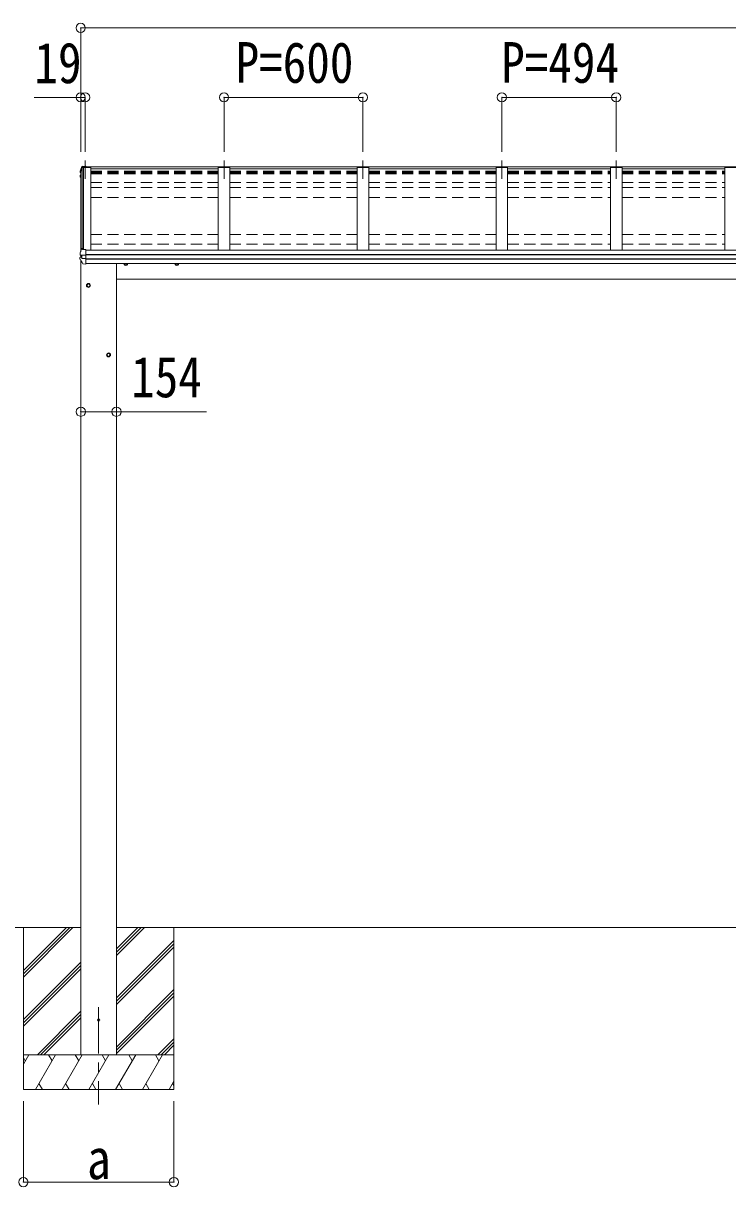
# Model space of a CAD drawing. Units: millimetres at full size, sheet at 1:40; some dimension numbers follow another scale. Extents: x -11243 to 11243, y -7760 to 7760.
# Drawn here: x -7394 to -4352, y -5093 to -68 of the extents above; entities that cross this region are included whole.
import ezdxf
from ezdxf.enums import TextEntityAlignment as Align

# ---------------------------------------------------------------- set-up
doc = ezdxf.new("R2010")
doc.units = ezdxf.units.MM
doc.header["$LTSCALE"] = 40
doc.header["$PDMODE"] = 32
doc.header["$PDSIZE"] = 40
doc.linetypes.add('CHAIN1', pattern=[8, 5, -1, 1, -1])
doc.linetypes.add('DASHED1', pattern=[1.8, 1.2, -0.6])
for name, color, linetype, lineweight in [('0-0_0', 7, 'Continuous', 9), ('0-1_本体', 5, 'CHAIN1', 9), ('0-3_ELV2', 4, 'Continuous', 9), ('0-6_OTH_LINE', 6, 'Continuous', 9)]:
    doc.layers.add(name, color=color, linetype=linetype, lineweight=lineweight)
doc.styles.add('ＭＳ ゴシック', font='')
doc.styles.get('ＭＳ ゴシック').set_extended_font_data('MS Gothic')

msp = doc.modelspace()

# ---------------------------------------------------------------- linework, layer by layer
at = {"layer": '0-0_0'}
for p, q in [((-7145.74, -3972.64), (-7775.35, -3972.64)), ((-7393.74, -3972.64), (-7393.74, -4672.64)), ((-7393.74, -4158.61), (-7207.76, -3972.64)), ((-7393.74, -4172.76), (-7193.61, -3972.64)), ((-7393.74, -4186.9), (-7179.47, -3972.64)), ((-7393.74, -3974.77), (-7391.6, -3972.64)), ((-2180.74, -3972.64), (-6991.74, -3972.64)), ((-6991.74, -4093.27), (-6871.1, -3972.64)), ((-6991.74, -4079.12), (-6885.25, -3972.64)), ((-6991.74, -4064.98), (-6899.39, -3972.64)), ((-6743.74, -3972.64), (-6743.74, -4672.64)), ((-6991.74, -4277.11), (-6743.74, -4029.12)), ((-6991.74, -4291.25), (-6743.74, -4043.26)), ((-6991.74, -4305.4), (-6743.74, -4057.4)), ((-7393.74, -4370.75), (-7145.74, -4122.75)), ((-7393.74, -4384.89), (-7145.74, -4136.89)), ((-7393.74, -4399.03), (-7145.74, -4151.03)), ((-6991.74, -4489.24), (-6743.74, -4241.25)), ((-6991.74, -4503.39), (-6743.74, -4255.39)), ((-6991.74, -4517.53), (-6743.74, -4269.53)), ((-7333.49, -4522.64), (-7145.74, -4334.88)), ((-7319.35, -4522.64), (-7145.74, -4349.02)), ((-7305.21, -4522.64), (-7145.74, -4363.16)), ((-6812.99, -4522.64), (-6743.74, -4453.38)), ((-6798.85, -4522.64), (-6743.74, -4467.52)), ((-6784.71, -4522.64), (-6743.74, -4481.66)), ((-6743.74, -4522.64), (-7393.74, -4522.64)), ((-7393.74, -4562.73), (-7370.59, -4522.64)), ((-7385.59, -4548.62), (-7393.74, -4534.5)), ((-7341.72, -4672.64), (-7255.12, -4522.64)), ((-7270.12, -4548.62), (-7285.12, -4522.64)), ((-7226.25, -4672.64), (-7139.65, -4522.64)), ((-7154.65, -4548.62), (-7169.65, -4522.64)), ((-7110.78, -4672.64), (-7024.18, -4522.64)), ((-7039.18, -4548.62), (-7054.18, -4522.63)), ((-6995.31, -4672.64), (-6908.71, -4522.64)), ((-6923.71, -4548.62), (-6938.71, -4522.64)), ((-6879.84, -4672.64), (-6793.24, -4522.64)), ((-6823.24, -4522.64), (-6808.24, -4548.62)), ((-7393.74, -4672.64), (-6743.74, -4672.64)), ((-7326.72, -4646.66), (-7311.72, -4672.64)), ((-7211.25, -4646.65), (-7196.25, -4672.64)), ((-7095.78, -4646.66), (-7080.78, -4672.64)), ((-6980.31, -4646.66), (-6965.31, -4672.64)), ((-6864.84, -4646.66), (-6849.84, -4672.64)), ((-6764.37, -4672.64), (-6743.74, -4636.9)), ((-6749.37, -4646.66), (-6743.74, -4656.41))]:
    msp.add_line(p, q, dxfattribs=at)
at = {"layer": '0-0_0', "linetype": 'DASHED1'}
msp.add_line((-7145.74, -4522.64), (-6991.74, -4522.64), dxfattribs=at)
at = {"layer": '0-1_本体'}
for p, q in [((-7127.24, -659.65), (-7127.24, -738.91)), ((-6527.24, -659.65), (-6527.24, -738.91)), ((-5927.24, -659.65), (-5927.24, -738.91)), ((-5327.24, -659.65), (-5327.24, -738.91)), ((-4833.24, -659.65), (-4833.24, -738.91)), ((-7068.74, -4316.69), (-7068.74, -4737.77))]:
    msp.add_line(p, q, dxfattribs=at)
at = {"layer": '0-3_ELV2'}
for p, q in [((-7145.29, -697.27), (-7148.63, -706.21)), ((-7145.89, -702.73), (-7146.82, -705.25)), ((-7144.95, -700.22), (-7145.89, -702.73)), ((-7141.04, -686.66), (-7145.29, -697.27)), ((-7143.99, -697.71), (-7144.95, -700.22)), ((-7143.02, -695.21), (-7143.99, -697.71)), ((-7142.04, -692.72), (-7143.02, -695.21)), ((-7141.04, -690.23), (-7142.04, -692.72)), ((-7138.44, -689.11), (-7139.55, -689.17)), ((-7139.24, -691.13), (-7139.24, -1039.13)), ((-7124.24, -687.11), (-7138.44, -687.91)), ((-7138.44, -687.91), (-7138.44, -689.11)), ((-7138.07, -690.38), (-7138.44, -687.91)), ((-7124.24, -684.68), (-7138.4, -685.45)), ((-7138.22, -690.25), (-7138.22, -690.6)), ((-7138.13, -690.81), (-7138.22, -690.25)), ((-7127.24, -689.78), (-7138.07, -690.38)), ((-7138.07, -690.38), (-7138.07, -690.81)), ((-7138.07, -690.76), (-7127.24, -690.76)), ((-7133.54, -1044.5), (-7133.54, -690.82)), ((-7127.24, -687.53), (-7124.24, -687.53)), ((-7127.24, -687.53), (-7127.24, -690.76)), ((-7127.24, -687.54), (-2045.24, -687.54)), ((-7127.24, -690.82), (-7127.24, -687.54)), ((-7124.24, -687.53), (-7124.24, -684.68)), ((-7102.24, -690.82), (-7102.24, -1047.08)), ((-7102.24, -696.22), (-6552.24, -696.22)), ((-6552.24, -690.82), (-6552.24, -1047.08)), ((-6502.24, -690.82), (-6552.24, -690.82)), ((-6502.24, -690.82), (-6502.24, -1047.08)), ((-6502.24, -696.22), (-5952.24, -696.22)), ((-5952.24, -690.82), (-5952.24, -1047.08)), ((-5902.24, -690.82), (-5952.24, -690.82)), ((-5902.24, -690.82), (-5902.24, -1047.08)), ((-5902.24, -696.22), (-5352.24, -696.22)), ((-5352.24, -690.82), (-5352.24, -1047.08)), ((-5302.24, -690.82), (-5352.24, -690.82)), ((-5302.24, -690.82), (-5302.24, -1047.08)), ((-5302.24, -696.22), (-4858.24, -696.22)), ((-4858.24, -690.82), (-4858.24, -1047.08)), ((-4808.24, -690.82), (-4858.24, -690.82)), ((-4808.24, -690.82), (-4808.24, -1047.08)), ((-4808.24, -696.22), (-4364.24, -696.22)), ((-4364.24, -690.82), (-4364.24, -1047.08)), ((-4314.24, -690.82), (-4364.24, -690.82)), ((-7149.08, -725.33), (-7149.11, -725.51)), ((-7149.11, -725.51), (-7149.11, -725.65)), ((-7149.11, -725.65), (-7149.11, -729.7)), ((-7149.07, -725.32), (-7149.08, -725.38)), ((-7148.94, -730.34), (-7147.48, -732.88)), ((-7148.7, -706.55), (-7148.71, -706.65)), ((-7148.71, -706.65), (-7148.71, -706.71)), ((-7148.71, -706.7), (-7148.71, -710.72)), ((-7148.63, -706.21), (-7148.7, -706.49)), ((-7148.7, -706.49), (-7148.7, -706.55)), ((-7147.73, -707.77), (-7148.64, -710.29)), ((-7146.24, -728.07), (-7148.06, -728.42)), ((-7146.82, -705.25), (-7147.73, -707.77)), ((-7147.66, -712), (-7146.24, -712.27)), ((-7147.48, -732.88), (-7146.24, -735.01)), ((-7146.24, -724.06), (-7147.37, -724.2)), ((-7147.09, -729.76), (-7146.24, -729.59)), ((-7146.24, -710.4), (-7146.8, -710.29)), ((-7146.24, -710.75), (-7146.8, -710.64)), ((-7146.24, -709.37), (-7146.24, -1053.65)), ((-7145.91, -1052.76), (-7146.87, -1055.36)), ((-7144.93, -1050.15), (-7145.91, -1052.76)), ((-7143.94, -1047.55), (-7144.93, -1050.15)), ((-7142.93, -1044.96), (-7143.94, -1047.55)), ((-7141.91, -1042.37), (-7142.93, -1044.96)), ((-7140.87, -1039.79), (-7141.91, -1042.37)), ((-7138.24, -1039.08), (-7140, -1039.17)), ((-7138.24, -1044.73), (-7138.24, -1039.08)), ((-7124.24, -1044.04), (-7138.24, -1044.73)), ((-7124.24, -1107.52), (-7124.24, -1044.04)), ((-7124.24, -1047.08), (-2048.24, -1047.08)), ((-7149.28, -1085.99), (-7149.28, -1079.46)), ((-7148.8, -1060.81), (-7148.81, -1060.93)), ((-7148.81, -1067.44), (-7148.81, -1060.93)), ((-7148.75, -1060.6), (-7148.8, -1060.81)), ((-7147.82, -1057.98), (-7148.75, -1060.6)), ((-7141.24, -1077.08), (-7148.47, -1078.48)), ((-7147.94, -1068.43), (-7148.01, -1068.42)), ((-7147.94, -1068.43), (-7147.93, -1068.43)), ((-7146.7, -1068.61), (-7147.93, -1068.43)), ((-7146.87, -1055.36), (-7147.82, -1057.98)), ((-7140.68, -1069.36), (-7147.06, -1068.57)), ((-7145.46, -1068.66), (-7146.7, -1068.61)), ((-7146.24, -1068.67), (-7146.24, -1078.05)), ((-7145.74, -1092.14), (-7145.74, -4522.64)), ((-7141.24, -1069.3), (-7141.24, -1083.09)), ((-7140.68, -1069.36), (-7140.44, -1069.39)), ((-7140.44, -1069.39), (-7140.29, -1069.4)), ((-7124.24, -1069.36), (-7139.03, -1069.46)), ((-7124.24, -1083.22), (-7139.03, -1083.01)), ((-7124.24, -1066.6), (-2048.24, -1066.6)), ((-7124.24, -1067.5), (-2048.24, -1067.5)), ((-7124.24, -1084.74), (-2048.24, -1084.74)), ((-7124.24, -1086.71), (-2048.24, -1086.71)), ((-7124.24, -1104.73), (-2048.24, -1104.73)), ((-6991.74, -1104.73), (-6991.74, -4522.64)), ((-6957.74, -1108.68), (-6957.74, -1104.73)), ((-6944.74, -1108.68), (-6944.74, -1104.73)), ((-6737.75, -1108.68), (-6737.75, -1104.73)), ((-6724.75, -1108.68), (-6724.75, -1104.73)), ((-7136.61, -1106.43), (-7136.6, -1106.45)), ((-7124.24, -1107.52), (-7135.82, -1106.9)), ((-6951.24, -1112.43), (-6957.74, -1108.68)), ((-6951.24, -1112.43), (-6944.74, -1108.68)), ((-6731.25, -1112.43), (-6737.75, -1108.68)), ((-6731.25, -1112.43), (-6724.75, -1108.68)), ((-7119.24, -1196.17), (-7112.74, -1192.42)), ((-7119.24, -1203.68), (-7119.24, -1196.17)), ((-7112.74, -1207.43), (-7119.24, -1203.68)), ((-7106.24, -1196.17), (-7112.74, -1192.42)), ((-7112.74, -1207.43), (-7106.24, -1203.68)), ((-7106.24, -1203.68), (-7106.24, -1196.17)), ((-6991.74, -1172.64), (-2180.74, -1172.64)), ((-7032.24, -1496.17), (-7025.74, -1492.42)), ((-7032.24, -1503.68), (-7032.24, -1496.17)), ((-7025.74, -1507.43), (-7032.24, -1503.68)), ((-7019.24, -1496.17), (-7025.74, -1492.42)), ((-7025.74, -1507.43), (-7019.24, -1503.68)), ((-7019.24, -1503.68), (-7019.24, -1496.17))]:
    msp.add_line(p, q, dxfattribs=at)
at = {"layer": '0-3_ELV2', "linetype": 'DASHED1'}
for p, q in [((-7102.24, -706.34), (-6552.24, -706.34)), ((-7102.24, -711.18), (-6552.24, -711.18)), ((-7102.24, -712.72), (-6552.24, -712.72)), ((-7102.24, -714.68), (-6552.24, -714.68)), ((-7102.24, -718.45), (-6552.24, -718.45)), ((-6502.24, -706.34), (-5952.24, -706.34)), ((-6502.24, -711.18), (-5952.24, -711.18)), ((-6502.24, -712.72), (-5952.24, -712.72)), ((-6502.24, -714.68), (-5952.24, -714.68)), ((-6502.24, -718.45), (-5952.24, -718.45)), ((-5902.24, -706.34), (-5352.24, -706.34)), ((-5902.24, -711.18), (-5352.24, -711.18)), ((-5902.24, -712.72), (-5352.24, -712.72)), ((-5902.24, -714.68), (-5352.24, -714.68)), ((-5902.24, -718.45), (-5352.24, -718.45)), ((-5302.24, -706.34), (-4858.24, -706.34)), ((-5302.24, -711.18), (-4858.24, -711.18)), ((-5302.24, -712.72), (-4858.24, -712.72)), ((-5302.24, -714.68), (-4858.24, -714.68)), ((-5302.24, -718.45), (-4858.24, -718.45)), ((-4808.24, -706.34), (-4364.24, -706.34)), ((-4808.24, -711.18), (-4364.24, -711.18)), ((-4808.24, -712.72), (-4364.24, -712.72)), ((-4808.24, -714.68), (-4364.24, -714.68)), ((-4808.24, -718.45), (-4364.24, -718.45)), ((-7102.24, -755.76), (-6552.24, -755.76)), ((-7102.24, -776.91), (-6552.24, -776.91)), ((-6502.24, -755.76), (-5952.24, -755.76)), ((-6502.24, -776.91), (-5952.24, -776.91)), ((-5902.24, -755.76), (-5352.24, -755.76)), ((-5902.24, -776.91), (-5352.24, -776.91)), ((-5302.24, -755.76), (-4858.24, -755.76)), ((-5302.24, -776.91), (-4858.24, -776.91)), ((-4808.24, -755.76), (-4364.24, -755.76)), ((-4808.24, -776.91), (-4364.24, -776.91)), ((-7102.24, -819.43), (-6552.24, -819.43)), ((-6502.24, -819.43), (-5952.24, -819.43)), ((-5902.24, -819.43), (-5352.24, -819.43)), ((-5302.24, -819.43), (-4858.24, -819.43)), ((-4808.24, -819.43), (-4364.24, -819.43)), ((-7102.24, -979.7), (-6552.24, -979.7)), ((-6502.24, -979.7), (-5952.24, -979.7)), ((-5902.24, -979.7), (-5352.24, -979.7)), ((-5302.24, -979.7), (-4858.24, -979.7)), ((-4808.24, -979.7), (-4364.24, -979.7)), ((-7102.24, -1022.21), (-6552.24, -1022.21)), ((-6502.24, -1022.21), (-5952.24, -1022.21)), ((-5902.24, -1022.21), (-5352.24, -1022.21)), ((-5302.24, -1022.21), (-4858.24, -1022.21)), ((-4808.24, -1022.21), (-4364.24, -1022.21))]:
    msp.add_line(p, q, dxfattribs=at)
at = {"layer": '0-3_ELV2'}
for points in [[(-7146.24, -709.37), (-7139.11, -690.82), (-7102.24, -690.82)], [(-7139.41, -690.66), (-7138.22, -690.6), (-7138.44, -689.11)]]:
    msp.add_lwpolyline(points, dxfattribs=at)
for centre, radius in [((-7112.74, -1199.93), 8.5), ((-7112.74, -1199.93), 7.7), ((-7112.74, -1199.93), 6.5), ((-7025.74, -1499.93), 8.5), ((-7025.74, -1499.93), 7.7), ((-7025.74, -1499.93), 6.5), ((-7068.74, -4372.64), 5)]:
    msp.add_circle(centre, radius, dxfattribs=at)
for centre, radius, start, end in [((-6677.3, -877.22), 498.52, 158.04646, 160.43093), ((-7139.47, -690.87), 1.7, 92.9577, 157.99775), ((-7138.82, -688.03), 2.62, 80.76, 148.16555), ((-7139.4, -690.96), 0.3, 92.95769, 158.00506), ((-7147.82, -729.7), 1.3, 100.8784, 209.72862), ((-7147.81, -725.6), 1.3, 99.76805, 169.97457), ((-7147.41, -710.72), 1.3, 160.55137, 259.11062), ((-7147.36, -726.53), 2.32, 92.65141, 119.69627), ((-7147.03, -730.05), 0.299, 100.87832, 209.80871), ((-6714.47, -481.44), 499.04, 209.85327, 210.09589), ((-6714.47, -481.79), 499.04, 209.85327, 210.09589), ((-7146.75, -710.34), 0.299, 160.48478, 259.11069), ((-7146.75, -709.99), 0.3, 212.93591, 259.04607), ((-7139.95, -1040.17), 1, 92.95955, 157.94622), ((-7148.28, -1079.46), 0.998, 100.914, 179.94879), ((-7148.28, -1085.99), 1, 180, 210.67851), ((-6754.33, -852.29), 459.05, 210.67556, 213.61643), ((-7147.81, -1067.44), 1, 180, 258.54639), ((-7141.58, -1066.74), 16.37, 271.41275, 274.51688), ((-6951.24, -1104.93), 8.5, 178.68482, 1.31518), ((-6951.24, -1104.93), 7.7, 178.54815, 1.45185), ((-6951.24, -1104.93), 6.5, 178.27991, 1.72009), ((-6731.25, -1104.93), 8.5, 178.68472, 1.31528), ((-6731.25, -1104.93), 7.7, 178.54804, 1.45196), ((-6731.25, -1104.93), 6.5, 178.27976, 1.72024), ((-7135.77, -1105.9), 1, 213.61937, 266.89265)]:
    msp.add_arc(centre, radius, start, end, dxfattribs=at)
for centre, major_axis, ratio, start_param, end_param in [((-7140.24, -1082.9), (1, 0.195), 0.067217, 3.1284981, 3.4826308), ((-7140.39, -1061.84), (9.96, -2.12), 0.734427, 4.8771941, 5.0024979), ((-7140.39, -1090.62), (9.97, 1.96), 0.736539, 1.29146, 1.4167637)]:
    msp.add_ellipse(centre, major_axis=major_axis, ratio=ratio, start_param=start_param, end_param=end_param, dxfattribs=at)
at = {"layer": '0-6_OTH_LINE'}
for p, q in [((-7146.24, -87.54), (-2026.24, -87.54)), ((-7146.24, -87.54), (-7146.24, -623.01)), ((-7146.24, -387.54), (-7346.46, -387.54)), ((-7127.24, -387.54), (-7146.24, -387.54)), ((-7146.24, -387.54), (-7146.24, -623.01)), ((-7127.24, -387.54), (-7127.24, -623.01)), ((-6527.24, -387.54), (-5927.24, -387.54)), ((-6527.24, -387.54), (-6527.24, -623.01)), ((-5927.24, -387.54), (-5927.24, -623.01)), ((-5327.24, -387.54), (-4833.24, -387.54)), ((-5327.24, -387.54), (-5327.24, -623.01)), ((-4833.24, -387.54), (-4833.24, -623.01)), ((-7145.74, -1745.32), (-6991.74, -1745.32)), ((-7393.74, -5072.62), (-7393.74, -4722.64)), ((-6743.74, -5072.62), (-6743.74, -4722.64)), ((-7393.74, -5072.62), (-6743.74, -5072.62))]:
    msp.add_line(p, q, dxfattribs=at)
at = {"layer": '0-6_OTH_LINE', "lineweight": 18}
msp.add_line((-6991.74, -1745.32), (-6602.53, -1745.32), dxfattribs=at)
at = {"layer": '0-6_OTH_LINE'}
for p in [(-7146.24, -87.54), (-7146.24, -387.54), (-7127.24, -387.54), (-6527.24, -387.54), (-5927.24, -387.54), (-5327.24, -387.54), (-4833.24, -387.54), (-7145.74, -1745.32), (-6991.74, -1745.32), (-7393.74, -5072.62), (-6743.74, -5072.62)]:
    msp.add_point(p, dxfattribs=at)

# ---------------------------------------------------------------- texts
at = {"layer": '0-6_OTH_LINE', "color": 7, "style": 'ＭＳ ゴシック', "width": 0.85}
for s, p in [('P=600', (-6477.24, -377.54)), ('P=494', (-5330.24, -377.54)), ('19', (-7346.13, -379.13)), ('154', (-6928.24, -1735.9)), ('a', (-7118.74, -5112.62))]:
    msp.add_text(s, height=176, dxfattribs=at).set_placement(p, align=Align.BOTTOM_LEFT)

doc.saveas('drawing.dxf')
